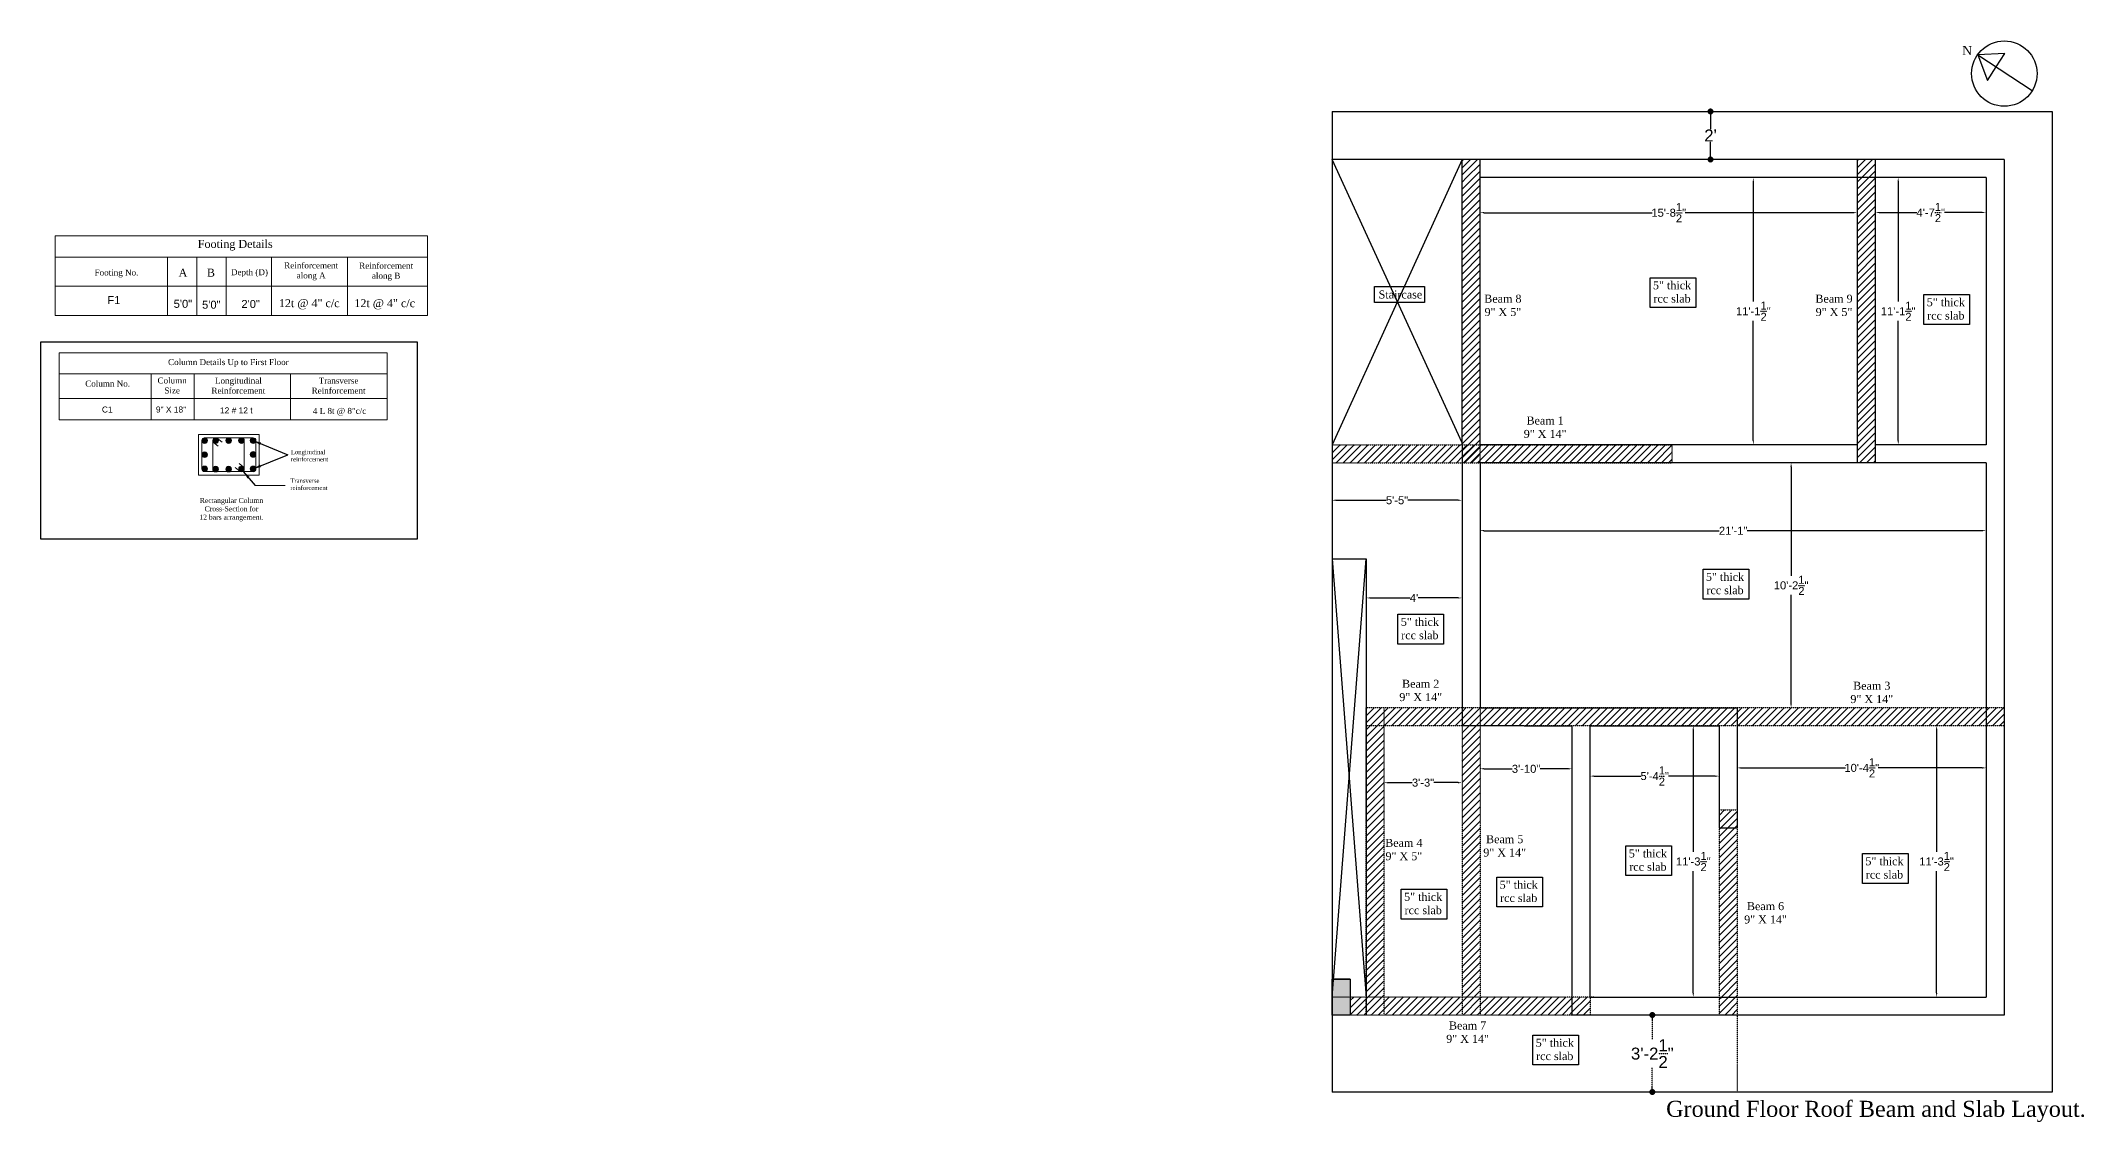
# Model space of a CAD drawing. Header units: inches. Extents: x 2686 to 6206, y -1461 to 53.
# Drawn here: x 4416 to 5438, y -657 to -116 of the extents above; entities that cross this region are included whole.
import ezdxf

# ---------------------------------------------------------------- set-up
doc = ezdxf.new("R2010")
doc.units = ezdxf.units.IN
doc.header["$LTSCALE"] = 0.1
doc.header["$MEASUREMENT"] = 0
doc.linetypes.add('DASHED', pattern=[0.75, 0.5, -0.25])
doc.linetypes.add('DASHED2', pattern=[0.375, 0.25, -0.125])
for name, color, linetype in [('MH - Beam and slab layout', 7, 'Continuous'), ('MH - Beams', 3, 'DASHED2'), ('MH - Slab reinforcement', 3, 'Continuous')]:
    doc.layers.add(name, color=color, linetype=linetype)
doc.layers.add('MH Section details', color=30, linetype='Continuous', lineweight=20)
doc.layers.add('MH Text', color=6, linetype='Continuous', lineweight=13)
doc.styles.get("Standard").update_dxf_attribs({"font": 'arial.ttf'})
doc.dimstyles.get("Standard").update_dxf_attribs({"dimtxt": 6, "dimasz": 3, "dimexe": 0, "dimexo": 0.0625, "dimgap": 0.09, "dimtad": 0, "dimtih": 1, "dimtoh": 1, "dimdec": 1, "dimzin": 0, "dimdsep": 46, "dimlunit": 4, "dimtxsty": 'Standard', "dimblk": 'DOT', "dimcen": 0.09, "dimse1": 1, "dimse2": 1, "dimadec": 0, "dimazin": 0, "dimtfac": 1, "dimtdec": 1, "dimtofl": 0, "dimtmove": 0, "dimatfit": 3, "dimfxl": 1, "dimtolj": 1, "dimtzin": 0, "dimarcsym": 0})
pattern_1 = [(45, (277.1921, -8.3835), (-1.767767, 1.767767), [])]

# ---------------------------------------------------------------- blocks, each defined once
blk = doc.blocks.new('_Dot')
at = {"color": 0, "linetype": 'ByBlock', "lineweight": -2}
blk.add_line((-0.5, 0), (-1, 0), dxfattribs=at)
at = {"color": 0, "linetype": 'ByBlock', "const_width": 0.5}
blk.add_lwpolyline([(-0.25, 0, 1), (0.25, 0, 1)], format="xyb", close=True, dxfattribs=at)
blk = doc.blocks.new('*D252')
at = {"color": 0, "lineweight": -2}
for p, q in [((5250.9, -154.6), (5250.9, -160.5)), ((5250.9, -172.6), (5250.9, -166.7))]:
    blk.add_line(p, q, dxfattribs=at)
at = {"layer": 'Defpoints', "color": 0}
for p in [(5250.9, -151.6), (5262.2, -151.6), (5262.2, -175.6)]:
    blk.add_point(p, dxfattribs=at)
at = {"color": 0, "lineweight": -2, "xscale": 3, "yscale": 3, "zscale": 3}
for p, rotation in [((5250.9, -151.6), 90), ((5250.9, -175.6), 270)]:
    blk.add_blockref('_Dot', p, dxfattribs=dict(at, rotation=rotation))
at = {"color": 0, "linetype": 'DASHED', "insert": (5250.9, -163.6), "char_height": 6, "attachment_point": 5}
blk.add_mtext("\\A1;2'", dxfattribs=at)
blk = doc.blocks.new('*D253')
at = {"layer": 'Defpoints', "color": 0}
for p in [(5271.5, -184.6), (5271.5, -318.1), (5272.3, -318.1)]:
    blk.add_point(p, dxfattribs=at)
at = {"layer": 'MH - Beam and slab layout', "color": 0, "lineweight": -2}
for p, q in [((5272.3, -186.6), (5272.3, -246.6)), ((5272.3, -316.1), (5272.3, -256.2))]:
    blk.add_line(p, q, dxfattribs=at)
at = {"layer": 'MH - Beam and slab layout', "color": 0}
for points in [[(5272.6, -186.6), (5272, -186.6), (5272.3, -184.6)], [(5272, -316.1), (5272.6, -316.1), (5272.3, -318.1)]]:
    blk.add_solid(points, dxfattribs=at)
at = {"layer": 'MH - Beam and slab layout', "color": 0, "linetype": 'DASHED', "insert": (5272.3, -251.4), "char_height": 4, "attachment_point": 5}
blk.add_mtext('\\A1;11\'-1{\\H1.000000x;\\S1/2;}"', dxfattribs=at)
blk = doc.blocks.new('*D254')
at = {"layer": 'Defpoints', "color": 0}
for p in [(5135.7, -200.2), (5324.2, -201.8), (5324.2, -202.2)]:
    blk.add_point(p, dxfattribs=at)
at = {"layer": 'MH - Beam and slab layout', "color": 0, "lineweight": -2}
for p, q in [((5137.7, -202.2), (5221.8, -202.2)), ((5322.2, -202.2), (5238.2, -202.2))]:
    blk.add_line(p, q, dxfattribs=at)
at = {"layer": 'MH - Beam and slab layout', "color": 0}
for points in [[(5137.7, -201.8), (5137.7, -202.5), (5135.7, -202.2)], [(5322.2, -202.5), (5322.2, -201.8), (5324.2, -202.2)]]:
    blk.add_solid(points, dxfattribs=at)
at = {"layer": 'MH - Beam and slab layout', "color": 0, "linetype": 'DASHED', "insert": (5230, -202.2), "char_height": 4, "attachment_point": 5}
blk.add_mtext('\\A1;15\'-8{\\H1.000000x;\\S1/2;}"', dxfattribs=at)
blk = doc.blocks.new('*D255')
at = {"layer": 'Defpoints', "color": 0}
for p in [(5291.2, -327.1), (5291.2, -449.6), (5296.6, -449.6)]:
    blk.add_point(p, dxfattribs=at)
at = {"layer": 'MH - Beam and slab layout', "color": 0, "lineweight": -2}
for p, q in [((5291.2, -329.1), (5291.2, -383.6)), ((5291.2, -447.6), (5291.2, -393.2))]:
    blk.add_line(p, q, dxfattribs=at)
at = {"layer": 'MH - Beam and slab layout', "color": 0}
for points in [[(5291.5, -329.1), (5290.8, -329.1), (5291.2, -327.1)], [(5290.8, -447.6), (5291.5, -447.6), (5291.2, -449.6)]]:
    blk.add_solid(points, dxfattribs=at)
at = {"layer": 'MH - Beam and slab layout', "color": 0, "linetype": 'DASHED', "insert": (5291.2, -388.4), "char_height": 4, "attachment_point": 5}
blk.add_mtext('\\A1;10\'-2{\\H1.000000x;\\S1/2;}"', dxfattribs=at)
blk = doc.blocks.new('*D256')
at = {"layer": 'Defpoints', "color": 0}
for p in [(5135.7, -362.4), (5388.7, -361.1), (5388.7, -362.4)]:
    blk.add_point(p, dxfattribs=at)
at = {"layer": 'MH - Beam and slab layout', "color": 0, "lineweight": -2}
for p, q in [((5137.7, -361.1), (5255.3, -361.1)), ((5386.7, -361.1), (5269.2, -361.1))]:
    blk.add_line(p, q, dxfattribs=at)
at = {"layer": 'MH - Beam and slab layout', "color": 0}
for points in [[(5137.7, -360.7), (5137.7, -361.4), (5135.7, -361.1)], [(5386.7, -361.4), (5386.7, -360.7), (5388.7, -361.1)]]:
    blk.add_solid(points, dxfattribs=at)
at = {"layer": 'MH - Beam and slab layout', "color": 0, "linetype": 'DASHED', "insert": (5262.2, -361.1), "char_height": 4, "attachment_point": 5}
blk.add_mtext('\\A1;21\'-1"', dxfattribs=at)
blk = doc.blocks.new('*D257')
at = {"layer": 'Defpoints', "color": 0}
for p in [(5370, -458.6), (5363.9, -594.1), (5368.5, -594.1)]:
    blk.add_point(p, dxfattribs=at)
at = {"layer": 'MH - Beam and slab layout', "color": 0, "lineweight": -2}
for p, q in [((5363.9, -460.6), (5363.9, -521.6)), ((5363.9, -592.1), (5363.9, -531.2))]:
    blk.add_line(p, q, dxfattribs=at)
at = {"layer": 'MH - Beam and slab layout', "color": 0}
for points in [[(5364.3, -460.6), (5363.6, -460.6), (5363.9, -458.6)], [(5363.6, -592.1), (5364.3, -592.1), (5363.9, -594.1)]]:
    blk.add_solid(points, dxfattribs=at)
at = {"layer": 'MH - Beam and slab layout', "color": 0, "linetype": 'DASHED', "insert": (5363.9, -526.4), "char_height": 4, "attachment_point": 5}
blk.add_mtext('\\A1;11\'-3{\\H1.000000x;\\S1/2;}"', dxfattribs=at)
blk = doc.blocks.new('*D258')
at = {"layer": 'Defpoints', "color": 0}
for p in [(5264.2, -479.6), (5388.7, -479.6), (5388.7, -479.6)]:
    blk.add_point(p, dxfattribs=at)
at = {"layer": 'MH - Beam and slab layout', "color": 0, "lineweight": -2}
for p, q in [((5266.2, -479.6), (5318.3, -479.6)), ((5386.7, -479.6), (5334.7, -479.6))]:
    blk.add_line(p, q, dxfattribs=at)
at = {"layer": 'MH - Beam and slab layout', "color": 0}
for points in [[(5266.2, -479.3), (5266.2, -480), (5264.2, -479.6)], [(5386.7, -480), (5386.7, -479.3), (5388.7, -479.6)]]:
    blk.add_solid(points, dxfattribs=at)
at = {"layer": 'MH - Beam and slab layout', "color": 0, "linetype": 'DASHED', "insert": (5326.5, -479.6), "char_height": 4, "attachment_point": 5}
blk.add_mtext('\\A1;10\'-4{\\H1.000000x;\\S1/2;}"', dxfattribs=at)
blk = doc.blocks.new('*D259')
at = {"layer": 'Defpoints', "color": 0}
for p in [(5190.7, -484.4), (5255.2, -483.7), (5255.2, -484.1)]:
    blk.add_point(p, dxfattribs=at)
at = {"layer": 'MH - Beam and slab layout', "color": 0, "lineweight": -2}
for p, q in [((5192.7, -483.7), (5216.1, -483.7)), ((5253.2, -483.7), (5229.9, -483.7))]:
    blk.add_line(p, q, dxfattribs=at)
at = {"layer": 'MH - Beam and slab layout', "color": 0}
for points in [[(5192.7, -483.4), (5192.7, -484.1), (5190.7, -483.7)], [(5253.2, -484.1), (5253.2, -483.4), (5255.2, -483.7)]]:
    blk.add_solid(points, dxfattribs=at)
at = {"layer": 'MH - Beam and slab layout', "color": 0, "linetype": 'DASHED', "insert": (5223, -483.7), "char_height": 4, "attachment_point": 5}
blk.add_mtext('\\A1;5\'-4{\\H1.000000x;\\S1/2;}"', dxfattribs=at)
blk = doc.blocks.new('*D260')
at = {"layer": 'Defpoints', "color": 0}
for p in [(5181.7, -480.1), (5135.7, -481.7), (5181.7, -481.7)]:
    blk.add_point(p, dxfattribs=at)
at = {"layer": 'MH - Beam and slab layout', "color": 0, "lineweight": -2}
for p, q in [((5137.7, -480.1), (5151.8, -480.1)), ((5179.7, -480.1), (5165.7, -480.1))]:
    blk.add_line(p, q, dxfattribs=at)
at = {"layer": 'MH - Beam and slab layout', "color": 0}
for points in [[(5137.7, -479.7), (5137.7, -480.4), (5135.7, -480.1)], [(5179.7, -480.4), (5179.7, -479.7), (5181.7, -480.1)]]:
    blk.add_solid(points, dxfattribs=at)
at = {"layer": 'MH - Beam and slab layout', "color": 0, "linetype": 'DASHED', "insert": (5158.7, -480.1), "char_height": 4, "attachment_point": 5}
blk.add_mtext('\\A1;3\'-10"', dxfattribs=at)
blk = doc.blocks.new('*D261')
at = {"layer": 'Defpoints', "color": 0}
for p in [(5242.7, -458.6), (5242.3, -594.1), (5242.7, -594.1)]:
    blk.add_point(p, dxfattribs=at)
at = {"layer": 'MH - Beam and slab layout', "color": 0, "lineweight": -2}
for p, q in [((5242.3, -460.6), (5242.3, -521.6)), ((5242.3, -592.1), (5242.3, -531.2))]:
    blk.add_line(p, q, dxfattribs=at)
at = {"layer": 'MH - Beam and slab layout', "color": 0}
for points in [[(5242.6, -460.6), (5241.9, -460.6), (5242.3, -458.6)], [(5241.9, -592.1), (5242.6, -592.1), (5242.3, -594.1)]]:
    blk.add_solid(points, dxfattribs=at)
at = {"layer": 'MH - Beam and slab layout', "color": 0, "linetype": 'DASHED', "insert": (5242.3, -526.4), "char_height": 4, "attachment_point": 5}
blk.add_mtext('\\A1;11\'-3{\\H1.000000x;\\S1/2;}"', dxfattribs=at)
blk = doc.blocks.new('*D262')
at = {"layer": 'Defpoints', "color": 0}
for p in [(5087.7, -485.8), (5126.7, -485.8), (5126.7, -487)]:
    blk.add_point(p, dxfattribs=at)
at = {"layer": 'MH - Beam and slab layout', "color": 0, "lineweight": -2}
for p, q in [((5089.7, -487), (5101.8, -487)), ((5124.7, -487), (5112.6, -487))]:
    blk.add_line(p, q, dxfattribs=at)
at = {"layer": 'MH - Beam and slab layout', "color": 0}
for points in [[(5089.7, -486.7), (5089.7, -487.4), (5087.7, -487)], [(5124.7, -487.4), (5124.7, -486.7), (5126.7, -487)]]:
    blk.add_solid(points, dxfattribs=at)
at = {"layer": 'MH - Beam and slab layout', "color": 0, "linetype": 'DASHED', "insert": (5107.2, -487), "char_height": 4, "attachment_point": 5}
blk.add_mtext('\\A1;3\'-3"', dxfattribs=at)
blk = doc.blocks.new('*D263')
at = {"layer": 'Defpoints', "color": 0}
for p in [(5333.2, -203.7), (5388.7, -202.1), (5388.7, -209.4)]:
    blk.add_point(p, dxfattribs=at)
at = {"layer": 'MH - Beam and slab layout', "color": 0, "lineweight": -2}
for p, q in [((5335.2, -202.1), (5354, -202.1)), ((5386.7, -202.1), (5367.9, -202.1))]:
    blk.add_line(p, q, dxfattribs=at)
at = {"layer": 'MH - Beam and slab layout', "color": 0}
for points in [[(5335.2, -201.8), (5335.2, -202.4), (5333.2, -202.1)], [(5386.7, -202.4), (5386.7, -201.8), (5388.7, -202.1)]]:
    blk.add_solid(points, dxfattribs=at)
at = {"layer": 'MH - Beam and slab layout', "color": 0, "linetype": 'DASHED', "insert": (5361, -202.1), "char_height": 4, "attachment_point": 5}
blk.add_mtext('\\A1;4\'-7{\\H1.000000x;\\S1/2;}"', dxfattribs=at)
blk = doc.blocks.new('*D264')
at = {"layer": 'Defpoints', "color": 0}
for p in [(5345.5, -184.6), (5344.7, -318.1), (5345.5, -318.1)]:
    blk.add_point(p, dxfattribs=at)
at = {"layer": 'MH - Beam and slab layout', "color": 0, "lineweight": -2}
for p, q in [((5344.7, -186.6), (5344.7, -246.6)), ((5344.7, -316.1), (5344.7, -256.2))]:
    blk.add_line(p, q, dxfattribs=at)
at = {"layer": 'MH - Beam and slab layout', "color": 0}
for points in [[(5345.1, -186.6), (5344.4, -186.6), (5344.7, -184.6)], [(5344.4, -316.1), (5345.1, -316.1), (5344.7, -318.1)]]:
    blk.add_solid(points, dxfattribs=at)
at = {"layer": 'MH - Beam and slab layout', "color": 0, "linetype": 'DASHED', "insert": (5344.7, -251.4), "char_height": 4, "attachment_point": 5}
blk.add_mtext('\\A1;11\'-1{\\H1.000000x;\\S1/2;}"', dxfattribs=at)
blk = doc.blocks.new('*D265')
at = {"layer": 'Defpoints', "color": 0}
for p in [(5061.7, -345.6), (5126.7, -345.6), (5126.7, -345.9)]:
    blk.add_point(p, dxfattribs=at)
at = {"layer": 'MH - Beam and slab layout', "color": 0, "lineweight": -2}
for p, q in [((5063.7, -345.9), (5088.8, -345.9)), ((5124.7, -345.9), (5099.6, -345.9))]:
    blk.add_line(p, q, dxfattribs=at)
at = {"layer": 'MH - Beam and slab layout', "color": 0}
for points in [[(5063.7, -345.5), (5063.7, -346.2), (5061.7, -345.9)], [(5124.7, -346.2), (5124.7, -345.5), (5126.7, -345.9)]]:
    blk.add_solid(points, dxfattribs=at)
at = {"layer": 'MH - Beam and slab layout', "color": 0, "linetype": 'DASHED', "insert": (5094.2, -345.9), "char_height": 4, "attachment_point": 5}
blk.add_mtext('\\A1;5\'-5"', dxfattribs=at)
blk = doc.blocks.new('*D266')
at = {"layer": 'Defpoints', "color": 0}
for p in [(5220.3, -603.1), (5220.3, -641.6), (5221.8, -641.6)]:
    blk.add_point(p, dxfattribs=at)
at = {"layer": 'MH - Slab reinforcement', "color": 0, "linetype": 'DASHED', "lineweight": -2}
for p, q in [((5221.8, -606.1), (5221.8, -615.2)), ((5221.8, -638.6), (5221.8, -629.5))]:
    blk.add_line(p, q, dxfattribs=at)
at = {"layer": 'MH - Slab reinforcement', "color": 0, "lineweight": -2, "xscale": 3, "yscale": 3, "zscale": 3}
for p, rotation in [((5221.8, -603.1), 90), ((5221.8, -641.6), 270)]:
    blk.add_blockref('_Dot', p, dxfattribs=dict(at, rotation=rotation))
at = {"layer": 'MH - Slab reinforcement', "color": 0, "linetype": 'DASHED', "insert": (5221.8, -622.4), "char_height": 6, "attachment_point": 5}
blk.add_mtext('\\A1;3\'-2{\\H1.000000x;\\S1/2;}"', dxfattribs=at)
blk = doc.blocks.new('*D309')
at = {"layer": 'Defpoints', "color": 0}
for p in [(5078.7, -395.1), (5126.7, -394.7), (5126.7, -395.1)]:
    blk.add_point(p, dxfattribs=at)
at = {"layer": 'MH - Beam and slab layout', "color": 0, "lineweight": -2}
for p, q in [((5080.7, -394.7), (5100.7, -394.7)), ((5124.7, -394.7), (5104.7, -394.7))]:
    blk.add_line(p, q, dxfattribs=at)
at = {"layer": 'MH - Beam and slab layout', "color": 0}
for points in [[(5080.7, -394.4), (5080.7, -395), (5078.7, -394.7)], [(5124.7, -395), (5124.7, -394.4), (5126.7, -394.7)]]:
    blk.add_solid(points, dxfattribs=at)
at = {"layer": 'MH - Beam and slab layout', "color": 0, "linetype": 'DASHED', "insert": (5102.7, -394.7), "char_height": 4, "attachment_point": 5}
blk.add_mtext("\\A1;4'", dxfattribs=at)

msp = doc.modelspace()

# ---------------------------------------------------------------- hatches: boundary and pattern name
msp.add_hatch(color=256).paths.add_polyline_path([(5061.74, -585.13), (5070.74, -585.13), (5070.74, -603.13), (5061.74, -603.13)])
at = {"layer": 'MH - Beams'}
h = msp.add_hatch(dxfattribs=at)
h.set_pattern_fill('ANSI31', color=256, scale=20, style=0)
h.set_pattern_definition([(45, (79.6921, -8.3835), (-1.767767, 1.767767), [])])
h.paths.add_polyline_path([(5135.74, -184.63), (5135.74, -175.63), (5126.74, -175.63), (5126.74, -184.63)])
h = msp.add_hatch(dxfattribs=at)
h.set_pattern_fill('ANSI31', color=256, scale=20, style=0)
h.set_pattern_definition(pattern_1)
h.paths.add_polyline_path([(5333.24, -184.63), (5333.24, -175.63), (5324.24, -175.63), (5324.24, -184.63)])
h = msp.add_hatch(dxfattribs=at)
h.set_pattern_fill('ANSI31', color=256, scale=20, style=0)
h.set_pattern_definition([(45, (79.6921, -8.3835), (-1.767767, 1.767767), [])])
h.paths.add_polyline_path([(5135.74, -318.13), (5135.74, -184.63), (5126.74, -184.63), (5126.74, -318.13), (5126.74, -327.13), (5135.74, -327.13)])
h = msp.add_hatch(dxfattribs=at)
h.set_pattern_fill('ANSI31', color=256, scale=20, style=0)
h.set_pattern_definition(pattern_1)
h.paths.add_polyline_path([(5333.24, -318.13), (5333.24, -184.63), (5324.24, -184.63), (5324.24, -318.13), (5324.24, -327.13), (5333.24, -327.13)])
h = msp.add_hatch(dxfattribs=at)
h.set_pattern_fill('ANSI31', color=256, scale=20, style=0)
h.set_pattern_definition(pattern_1)
h.paths.add_polyline_path([(5061.74, -321.63), (5061.74, -327.13), (5126.74, -327.13), (5126.74, -318.13), (5093.74, -318.13), (5093.74, -321.63)])
h = msp.add_hatch(dxfattribs=at)
h.set_pattern_fill('ANSI31', color=256, scale=20, style=0)
h.set_pattern_definition(pattern_1)
h.paths.add_polyline_path([(5093.74, -321.63), (5093.74, -318.13), (5061.74, -318.13), (5061.74, -321.63)])
h = msp.add_hatch(dxfattribs=at)
h.set_pattern_fill('ANSI31', color=256, scale=20)
h.set_pattern_definition(pattern_1)
h.paths.add_polyline_path([(5135.74, -327.13), (5135.74, -318.13), (5126.74, -318.13), (5126.74, -327.13)])
h = msp.add_hatch(dxfattribs=at)
h.set_pattern_fill('ANSI31', color=256, scale=20, style=0)
h.set_pattern_definition(pattern_1)
h.paths.add_polyline_path([(5231.74, -327.13), (5231.74, -318.13), (5135.74, -318.13), (5135.74, -327.13)])
h = msp.add_hatch(dxfattribs=at)
h.set_pattern_fill('ANSI31', color=256, scale=20, style=0)
h.set_pattern_definition(pattern_1)
h.paths.add_polyline_path([(5126.74, -449.63), (5078.74, -449.63), (5078.74, -458.63), (5126.74, -458.63)])
h = msp.add_hatch(dxfattribs=at)
h.set_pattern_fill('ANSI31', color=256, scale=20, style=0)
h.set_pattern_definition(pattern_1)
h.paths.add_polyline_path([(5087.74, -594.13), (5087.74, -458.63), (5078.74, -458.63), (5078.74, -594.13)])
h = msp.add_hatch(dxfattribs=at)
h.set_pattern_fill('ANSI31', color=256, scale=20, style=0)
h.set_pattern_definition(pattern_1)
h.paths.add_polyline_path([(5126.74, -449.63), (5126.74, -458.63), (5126.74, -458.63), (5126.74, -458.63), (5135.74, -458.63), (5135.74, -449.63)])
h = msp.add_hatch(dxfattribs=at)
h.set_pattern_fill('ANSI31', color=256, scale=20, style=0)
h.set_pattern_definition(pattern_1)
h.paths.add_polyline_path([(5126.74, -458.63), (5126.74, -594.13), (5135.74, -594.13), (5135.74, -458.63)])
h = msp.add_hatch(dxfattribs=at)
h.set_pattern_fill('ANSI31', color=256, scale=20, style=0)
h.set_pattern_definition(pattern_1)
h.paths.add_polyline_path([(5157.74, -458.63), (5181.74, -458.63), (5181.74, -458.63), (5190.74, -458.63), (5255.24, -458.63), (5264.24, -458.63), (5264.24, -449.63), (5135.74, -449.63), (5135.74, -458.63)])
h = msp.add_hatch(dxfattribs=at)
h.set_pattern_fill('ANSI31', color=256, scale=20, style=0)
h.set_pattern_definition(pattern_1)
h.paths.add_polyline_path([(5388.74, -458.63), (5388.74, -449.63), (5264.24, -449.63), (5264.24, -458.63)])
h = msp.add_hatch(dxfattribs=at)
h.set_pattern_fill('ANSI31', color=256, scale=20, style=0)
h.set_pattern_definition(pattern_1)
h.paths.add_polyline_path([(5397.74, -458.63), (5397.74, -449.63), (5388.74, -449.63), (5388.74, -458.63)])
h = msp.add_hatch(dxfattribs=at)
h.set_pattern_fill('ANSI31', color=256, scale=20, style=0)
h.set_pattern_definition(pattern_1)
h.paths.add_polyline_path([(5264.24, -509.63), (5264.24, -500.63), (5255.24, -500.63), (5255.24, -509.63)])
h = msp.add_hatch(dxfattribs=at)
h.set_pattern_fill('ANSI31', color=256, scale=20, style=0)
h.set_pattern_definition(pattern_1)
h.paths.add_polyline_path([(5264.24, -594.13), (5264.24, -509.63), (5255.24, -509.63), (5255.24, -594.13)])
h = msp.add_hatch(dxfattribs=at)
h.set_pattern_fill('ANSI31', color=256, scale=20, style=0)
h.set_pattern_definition(pattern_1)
h.paths.add_polyline_path([(5126.74, -603.13), (5126.74, -594.13), (5070.74, -594.13), (5070.74, -603.13), (5070.74, -603.13)])
h = msp.add_hatch(dxfattribs=at)
h.set_pattern_fill('ANSI31', color=256, scale=20)
h.set_pattern_definition(pattern_1)
h.paths.add_polyline_path([(5135.74, -603.13), (5135.74, -594.13), (5126.74, -594.13), (5126.74, -603.13)])
h = msp.add_hatch(dxfattribs=at)
h.set_pattern_fill('ANSI31', color=256, scale=20, style=0)
h.set_pattern_definition(pattern_1)
h.paths.add_polyline_path([(5181.74, -603.13), (5181.74, -603.13), (5181.74, -594.13), (5135.74, -594.13), (5135.74, -603.13)])
h = msp.add_hatch(dxfattribs=at)
h.set_pattern_fill('ANSI31', color=256, scale=20, style=0)
h.set_pattern_definition(pattern_1)
h.paths.add_polyline_path([(5190.74, -603.13), (5190.74, -594.13), (5181.74, -594.13), (5181.74, -603.13), (5181.74, -603.13), (5181.74, -603.13)])
h = msp.add_hatch(dxfattribs=at)
h.set_pattern_fill('ANSI31', color=256, scale=20, style=0)
h.set_pattern_definition(pattern_1)
h.paths.add_polyline_path([(5264.24, -603.13), (5264.24, -594.13), (5255.24, -594.13), (5255.24, -603.13)])
at = {"layer": 'MH - Slab reinforcement'}
h = msp.add_hatch(dxfattribs=at)
h.set_pattern_fill('ANSI31', color=256, style=0)
h.paths.add_polyline_path([(5353.13, -172.42), (5368.85, -172.42), (5368.85, -183.79), (5353.13, -183.79)], flags=9)
h = msp.add_hatch(dxfattribs=at)
h.set_pattern_fill('ANSI31', color=256, style=0)
h.paths.add_polyline_path([(5220.84, -178.34), (5239.13, -178.34), (5239.13, -189.78), (5220.84, -189.78)], flags=9)
h = msp.add_hatch(dxfattribs=at)
h.set_pattern_fill('ANSI31', color=256, style=0)
h.paths.add_polyline_path([(5283.03, -211.47), (5302.81, -211.47), (5302.81, -230.88), (5283.03, -230.88)], flags=9)
at = {"layer": 'MH Section details'}
for points in [[(4497.87, -314.69, 0.9151654), (4498.12, -317.49, 0.9151654), (4498.37, -314.69)], [(4503.17, -314.75, 0.8599543), (4503.59, -317.51, 0.8599543), (4504.01, -314.75)], [(4509.7, -314.75, 0.8599543), (4510.12, -317.51, 0.8599543), (4510.54, -314.75)], [(4516.94, -314.69), (4516.11, -314.69, 0.8599543), (4516.52, -317.45, 0.8599543)], [(4522.35, -314.69, 1), (4522.35, -317.51, 0.3876251), (4523.75, -316.23), (4523.75, -315.97, 0.3876251)], [(4497.87, -321.74, 0.9151654), (4498.12, -324.54, 0.9151654), (4498.37, -321.74)], [(4522.35, -321.58, 1), (4522.35, -324.4, 0.3876251), (4523.75, -323.12), (4523.75, -322.86, 0.3876251)], [(4498.12, -331.59, 1), (4498.12, -328.77, 1)], [(4503.58, -328.89, 0.8708413), (4503.2, -331.65), (4503.97, -331.65, 0.8708413)], [(4510.11, -328.89, 0.8708413), (4509.73, -331.65), (4510.5, -331.65, 0.8708413)], [(4516.53, -328.83, 0.8708413), (4516.15, -331.59), (4516.91, -331.59, 0.8708413)], [(4522.34, -328.78, 0.9492935), (4522.2, -331.59), (4522.49, -331.59, 0.3687657), (4523.75, -330.26), (4523.75, -330.11, 0.398602)]]:
    msp.add_hatch(color=256, dxfattribs=at).paths.add_polyline_path(points)

# ---------------------------------------------------------------- linework, layer by layer
for p, q in [((5126.74, -175.63), (5061.74, -175.63)), ((5126.74, -318.13), (5126.74, -396.13)), ((5135.74, -327.13), (5135.74, -449.63)), ((5061.74, -375.13), (5078.74, -375.13)), ((5061.74, -375.13), (5078.74, -594.13)), ((5061.74, -594.13), (5078.74, -375.13)), ((5078.74, -375.13), (5078.74, -603.13)), ((5126.74, -396.13), (5126.74, -458.63)), ((5157.74, -458.63), (5126.74, -458.63)), ((5070.74, -585.13), (5061.74, -585.13)), ((5070.74, -603.13), (5061.74, -603.13))]:
    msp.add_line(p, q)
for points in [[(5061.74, -151.63), (5421.74, -151.63), (5421.74, -641.63)], [(5061.74, -151.63), (5061.74, -641.63)], [(5397.74, -175.63), (5126.74, -175.63)], [(5126.74, -318.13), (5126.74, -175.63)], [(5135.74, -318.13), (5135.74, -175.63)], [(5324.24, -175.63), (5324.24, -327.13)], [(5333.24, -175.63), (5333.24, -327.13)], [(5397.74, -175.63), (5397.74, -332.71)], [(5388.74, -184.63), (5135.74, -184.63)], [(5388.74, -184.63), (5388.74, -318.13)], [(5324.24, -318.13), (5135.74, -318.13)], [(5388.74, -318.13), (5333.24, -318.13)], [(5324.24, -327.13), (5135.74, -327.13)], [(5333.24, -327.13), (5324.24, -327.13)], [(5388.74, -327.13), (5333.24, -327.13)], [(5388.74, -327.13), (5388.74, -368.71)], [(5397.74, -332.71), (5397.74, -368.71)], [(5388.74, -368.71), (5388.74, -594.13)], [(5397.74, -368.71), (5397.74, -603.13)], [(5135.74, -449.63), (5264.24, -449.63)], [(5157.74, -458.63), (5181.74, -458.63)], [(5181.74, -510.13), (5181.74, -458.63)], [(5190.74, -510.13), (5190.74, -458.63)], [(5190.74, -458.63), (5255.24, -458.63)], [(5255.24, -458.63), (5255.24, -509.63)], [(5264.24, -449.63), (5264.24, -509.63)], [(5181.74, -603.13), (5181.74, -510.13)], [(5190.74, -594.13), (5190.74, -510.13)], [(5255.24, -509.63), (5264.24, -509.63)], [(5070.74, -585.13), (5070.74, -603.13)], [(5190.74, -594.13), (5388.74, -594.13)], [(5397.74, -603.13), (5181.74, -603.13)], [(5421.74, -641.63), (5061.74, -641.63)]]:
    msp.add_lwpolyline(points)
msp.add_lwpolyline([(5061.74, -585.13), (5070.74, -585.13), (5070.74, -603.13), (5061.74, -603.13)], close=True)
at = {"layer": 'MH - Beam and slab layout'}
for points in [[(5220.68, -234.66), (5243.53, -234.66), (5243.53, -249.56), (5220.68, -249.56)], [(5357.54, -243.13), (5380.39, -243.13), (5380.39, -258.03), (5357.54, -258.03)], [(4416.24, -266.73), (4604.41, -266.73), (4604.41, -365.38), (4416.24, -365.38)], [(5247.16, -380.38), (5270.01, -380.38), (5270.01, -395.27), (5247.16, -395.27)], [(5094.61, -402.86), (5117.46, -402.86), (5117.46, -417.76), (5094.61, -417.76)], [(5208.6, -518.58), (5231.45, -518.58), (5231.45, -533.48), (5208.6, -533.48)], [(5326.88, -522.48), (5349.73, -522.48), (5349.73, -537.38), (5326.88, -537.38)], [(5096.28, -540.27), (5119.12, -540.27), (5119.12, -555.16), (5096.28, -555.16)], [(5144.05, -534.18), (5166.89, -534.18), (5166.89, -549.07), (5144.05, -549.07)], [(5162.06, -613.18), (5184.91, -613.18), (5184.91, -628.07), (5162.06, -628.07)]]:
    msp.add_lwpolyline(points, close=True, dxfattribs=at)
at = {"layer": 'MH - Beams'}
for p, q in [((5061.74, -318.13), (5231.74, -318.13)), ((5135.74, -327.13), (5135.74, -318.13)), ((5231.74, -327.13), (5231.74, -318.13)), ((5061.74, -327.13), (5231.74, -327.13)), ((5397.74, -449.63), (5078.74, -449.63)), ((5078.74, -603.13), (5078.74, -449.63)), ((5397.74, -458.63), (5078.74, -458.63)), ((5087.74, -603.13), (5087.74, -449.63)), ((5126.74, -449.63), (5126.74, -603.13)), ((5135.74, -449.63), (5135.74, -603.13)), ((5255.24, -500.63), (5255.24, -603.13)), ((5255.24, -500.63), (5264.24, -500.63)), ((5264.24, -500.63), (5264.24, -603.13)), ((5192.52, -594.13), (5061.74, -594.13)), ((5190.74, -594.13), (5190.74, -603.13)), ((5192.52, -603.13), (5061.74, -603.13)), ((5264.24, -603.13), (5255.24, -603.13))]:
    msp.add_line(p, q, dxfattribs=at)
at = {"layer": 'MH - Slab reinforcement'}
for p, q in [((5398.03, -122.62), (5384.47, -123.3)), ((5384.47, -123.3), (5411.73, -141.18)), ((5384.47, -123.3), (5389.35, -136.05)), ((5389.35, -136.05), (5393.73, -129.37)), ((5393.73, -129.37), (5398.03, -122.62)), ((5126.74, -317.13), (5061.74, -175.63)), ((5126.74, -175.63), (5061.74, -318.13))]:
    msp.add_line(p, q, dxfattribs=at)
at = {"layer": 'MH - Slab reinforcement', "linetype": 'DASHED'}
msp.add_line((5264.24, -603.13), (5264.24, -641.63), dxfattribs=at)
at = {"layer": 'MH - Slab reinforcement'}
msp.add_lwpolyline([(5083, -239), (5108, -239), (5108, -247), (5083, -247)], close=True, dxfattribs=at)
msp.add_circle((5397.77, -132.67), 16.35, dxfattribs=at)
at = {"layer": 'MH Section details'}
for p, q in [((4423.33, -213.81), (4609.45, -213.81)), ((4423.33, -213.81), (4423.33, -253.61)), ((4423.33, -224.48), (4609.45, -224.48)), ((4479.55, -224.48), (4479.55, -253.61)), ((4494.23, -224.48), (4494.23, -253.61)), ((4508.86, -224.48), (4508.86, -253.61)), ((4531.54, -224.48), (4531.54, -253.61)), ((4569.47, -224.48), (4569.47, -253.61)), ((4423.33, -238.85), (4609.45, -238.85)), ((4423.33, -253.61), (4609.45, -253.61)), ((4425.35, -272.2), (4589.35, -272.2)), ((4589.35, -272.2), (4589.35, -305.64)), ((4425.35, -282.74), (4589.35, -282.74)), ((4541, -282.74), (4541, -305.64)), ((4425.35, -295.03), (4589.35, -295.03)), ((4425.35, -305.64), (4589.35, -305.64)), ((4495.02, -333.28), (4495.02, -313)), ((4495.02, -313), (4525.44, -313)), ((4496.71, -330.25), (4496.71, -316.05)), ((4497.88, -314.69), (4522.36, -314.69)), ((4502.18, -330.42), (4502.18, -316.09)), ((4504.46, -314.99), (4506.84, -316.85)), ((4517.93, -330.35), (4517.93, -315.87)), ((4523.75, -315.98), (4523.75, -330.26)), ((4525.44, -313), (4525.44, -333.28)), ((4502.54, -317.06), (4504.91, -318.91)), ((4525.44, -333.28), (4495.02, -333.28)), ((4522.49, -331.59), (4498.06, -331.59)), ((4513.43, -329.59), (4515.8, -331.44)), ((4515.35, -327.53), (4517.44, -329.16))]:
    msp.add_line(p, q, dxfattribs=at)
at = {"layer": 'MH Section details', "lineweight": 13, "ltscale": 10}
for p, q in [((4609.45, -213.81), (4609.45, -253.61)), ((4425.35, -272.2), (4425.35, -305.64)), ((4471.46, -282.74), (4471.46, -305.64)), ((4492.8, -282.74), (4492.8, -305.64))]:
    msp.add_line(p, q, dxfattribs=at)
at = {"layer": 'MH Section details'}
for centre in [(4498.12, -316.08), (4503.59, -316.1), (4510.12, -316.1), (4516.52, -316.04), (4522.35, -316.1), (4498.12, -323.13), (4522.35, -322.99), (4498.12, -330.18), (4503.58, -330.3), (4510.11, -330.3), (4516.53, -330.23), (4522.34, -330.19)]:
    msp.add_circle(centre, 1.41, dxfattribs=at)
at = {"layer": 'MH Text', "lineweight": 13}
msp.add_line((4523.45, -338.54), (4538.35, -338.54), dxfattribs=at)

# ---------------------------------------------------------------- texts
at = {"insert": (5228.71, -646), "char_height": 8, "attachment_point": 1}
msp.add_mtext('\\pxqc;{\\fTimes New Roman|b0|i0|c0|p34;Ground Floor Roof Beam and Slab Layout.}', dxfattribs=at)
at = {"layer": 'MH - Beam and slab layout', "char_height": 4, "attachment_point": 1}
for s, insert, width in [('\\pxqc;{\\fTimes New Roman|b0|i0|c0|p34;Staircase}', (5083, -241.05), 25.7581), ('\\pxqc;{\\fTimes New Roman|b0|i0|c0|p34;\\P\\pxqc;Beam 8\\P\\pxqc;9" X 5"}', (5118.49, -236.47), 57.1978), ('\\pxqc;{\\fTimes New Roman|b0|i0|c0|p34;5" thick rcc slab}', (5218.79, -236.45), 25.7581), ('\\pxqc;{\\fTimes New Roman|b0|i0|c0|p34;\\P\\pxqc;Beam 9\\P\\pxqc;9" X 5"}', (5284.03, -236.47), 57.1978), ('\\pxqc;{\\fTimes New Roman|b0|i0|c0|p34;5" thick rcc slab}', (5355.65, -244.92), 25.7581), ('\\pxqc;{\\fTimes New Roman|b0|i0|c0|p34;\\P\\pxqc;Beam 1\\P\\pxqc;9" X 14"}', (5139.62, -297.38), 57.1978), ('\\pxqc;{\\fTimes New Roman|b0|i0|c0|p34;5" thick rcc slab}', (5245.27, -382.16), 25.7581), ('\\pxqc;{\\fTimes New Roman|b0|i0|c0|p34;5" thick rcc slab}', (5092.72, -404.65), 25.7581), ('\\pxqc;{\\fTimes New Roman|b0|i0|c0|p34;\\P\\pxqc;Beam 2\\P\\pxqc;9" X 14"}', (5077.42, -428.91), 57.1978), ('\\pxqc;{\\fTimes New Roman|b0|i0|c0|p34;\\P\\pxqc;Beam 3\\P\\pxqc;9" X 14"}', (5302.91, -429.9), 57.1978), ('\\pxqc;{\\fTimes New Roman|b0|i0|c0|p34;\\P\\pxqc;Beam 4\\P\\pxqc;9" X 5"}', (5068.98, -508.43), 57.1978), ('\\pxqc;{\\fTimes New Roman|b0|i0|c0|p34;\\P\\pxqc;Beam 5\\P\\pxqc;9" X 14"}', (5119.39, -506.59), 57.1978), ('\\pxqc;{\\fTimes New Roman|b0|i0|c0|p34;5" thick rcc slab}', (5206.71, -520.37), 25.7581), ('\\pxqc;{\\fTimes New Roman|b0|i0|c0|p34;5" thick rcc slab}', (5324.98, -524.27), 25.7581), ('\\pxqc;{\\fTimes New Roman|b0|i0|c0|p34;5" thick rcc slab}', (5142.15, -535.97), 25.7581), ('\\pxqc;{\\fTimes New Roman|b0|i0|c0|p34;5" thick rcc slab}', (5094.38, -542.06), 25.7581), ('\\pxqc;{\\fTimes New Roman|b0|i0|c0|p34;\\P\\pxqc;Beam 6\\P\\pxqc;9" X 14"}', (5249.8, -540.04), 57.1978), ('\\pxqc;{\\fTimes New Roman|b0|i0|c0|p34;\\P\\pxqc;Beam 7\\P\\pxqc;9" X 14"}', (5100.85, -599.69), 57.1978), ('\\pxqc;{\\fTimes New Roman|b0|i0|c0|p34;5" thick rcc slab}', (5160.17, -614.97), 25.7581)]:
    msp.add_mtext(s, dxfattribs=dict(at, insert=insert, width=width))
at = {"layer": 'MH - Slab reinforcement', "insert": (5362.39, -118.92), "char_height": 4.5, "width": 33.5905, "attachment_point": 1}
msp.add_mtext('\\pxqc;{\\fTimes New Roman|b0|i0|c0|p34;N}', dxfattribs=at)
at = {"layer": 'MH Text'}
for s, insert, char_height, width, attachment_point in [('{\\fTimes New Roman|b0|i0|c0|p18;Footing Details}', (4513.4, -215.78), 4, 62.3602, 2), ('{\\fTimes New Roman|b0|i0|c0|p18;Footing No.}', (4454.04, -230.58), 3, 47.5736, 2), ('{\\fTimes New Roman|b0|i0|c0|p18;A}', (4487.26, -230.14), 4, 36.8536, 2), ('{\\fTimes New Roman|b0|i0|c0|p18;B}', (4501.26, -230.14), 4, 36.8536, 2), ('{\\fTimes New Roman|b0|i0|c0|p18;Depth (D)}', (4520.51, -230.42), 3, 36.8536, 2), ('{\\fTimes New Roman|b0|i0|c0|p18;Reinforcement along A}', (4551.36, -227.02), 3, 28.5897, 2), ('{\\fTimes New Roman|b0|i0|c0|p18;Reinforcement along B}', (4588.84, -227.17), 3, 27.5924, 2), ('F1', (4452.72, -243.85), 4, 53.5478, 2), ('5\'0"', (4487.26, -245.71), 4, 36.8536, 2), ('5\'0"', (4501.45, -246.16), 4, 36.8536, 2), ('2\'0"', (4521.11, -245.8), 4, 36.8536, 2), ('{\\fTimes New Roman|b0|i0|c0|p18;12t @ 4" c/c}', (4550.4, -245.39), 4, 36.8536, 2), ('{\\fTimes New Roman|b0|i0|c0|p18;12t @ 4" c/c}', (4588.11, -245.39), 4, 36.8536, 2), ('{\\fTimes New Roman|b0|i0|c0|p18;Column Details Up to First Floor}', (4509.98, -275.34), 3, 140.5722, 2), ('{\\fTimes New Roman|b0|i0|c0|p18;Column No.}', (4449.62, -286.1), 3, 67.0357, 2), ('{\\fTimes New Roman|b0|i0|c0|p18;Column \\PSize}', (4481.87, -284.53), 3, 67.0357, 2), ('{\\fTimes New Roman|b0|i0|c0|p18;Longitudinal \\PReinforcement }', (4514.97, -284.61), 3, 87.08, 2), ('{\\fTimes New Roman|b0|i0|c0|p18;Transverse \\PReinforcement }', (4565.07, -284.62), 3, 67.0357, 2), ('C1', (4449.41, -299.04), 3, 49.1503, 2), ('9" X 18"', (4481.3, -299.03), 3, 67.0357, 2), ('12 # 12 t', (4513.93, -299.47), 3, 67.0357, 2), ('{\\fTimes New Roman|b0|i0|c0|p18;4 L 8t @ 8"c/c}', (4565.54, -299.73), 3, 67.0357, 2), ('{\\fTimes New Roman|b0|i0|c0|p18;Longitudinal reinforcement}', (4541.25, -320.69), 2.17, 19.9304, 1), ('{\\fTimes New Roman|b0|i0|c0|p18;Transverse reinforcement}', (4540.95, -334.98), 2.17, 19.9304, 1), ('{\\fTimes New Roman|b0|i0|c0|p18;Rectangular Column Cross-Section for\\P12 bars arrangement.}', (4511.53, -350.58), 2.5, 41.6258, 5)]:
    msp.add_mtext(s, dxfattribs=dict(at, insert=insert, char_height=char_height, width=width, attachment_point=attachment_point))

# ---------------------------------------------------------------- dimensions: what is measured, and where the dimension line sits
dim = msp.add_linear_dim(base=(5250.86, -151.63), p1=(5262.24, -175.63), p2=(5262.24, -151.63), angle=90, dimstyle='Standard')
dim.commit()
dim.dimension.update_dxf_attribs({"geometry": '*D252', "text_midpoint": (5250.86, -163.63)})
at = {"layer": 'MH - Beam and slab layout'}
for base, p1, p2, picture, middle in [((5272.3, -318.13), (5271.48, -184.63), (5271.48, -318.13), '*D253', (5272.3, -251.38)), ((5344.73, -318.13), (5345.55, -184.63), (5345.55, -318.13), '*D264', (5344.73, -251.38)), ((5291.16, -449.63), (5291.16, -327.13), (5296.56, -449.63), '*D255', (5291.16, -388.38)), ((5242.28, -594.13), (5242.69, -458.63), (5242.69, -594.13), '*D261', (5242.28, -526.38)), ((5363.94, -594.13), (5370, -458.63), (5368.53, -594.13), '*D257', (5363.94, -526.38))]:
    dim = msp.add_linear_dim(base=base, p1=p1, p2=p2, angle=90, dimstyle='Standard', override={"dimtxt": 4, "dimasz": 2}, dxfattribs=at)
    dim.commit()
    dim.dimension.update_dxf_attribs({"geometry": picture, "text_midpoint": middle})
for base, p1, p2, override, picture, middle in [((5324.24, -202.16), (5135.74, -200.2), (5324.24, -201.75), {"dimtxt": 4, "dimasz": 2}, '*D254', (5229.99, -202.16)), ((5388.74, -202.11), (5333.24, -203.74), (5388.74, -209.4), {"dimtxt": 4, "dimasz": 2, "dimsah": 0}, '*D263', (5360.99, -202.11)), ((5126.74, -345.85), (5061.74, -345.6), (5126.74, -345.6), {"dimtxt": 4, "dimasz": 2}, '*D265', (5094.24, -345.85)), ((5388.74, -361.06), (5135.74, -362.38), (5388.74, -362.38), {"dimtxt": 4, "dimasz": 2}, '*D256', (5262.24, -361.06)), ((5126.74, -394.71), (5078.74, -395.07), (5126.74, -395.07), {"dimtxt": 4, "dimasz": 2}, '*D309', (5102.74, -394.71)), ((5181.74, -480.06), (5135.74, -481.7), (5181.74, -481.7), {"dimtxt": 4, "dimasz": 2}, '*D260', (5158.74, -480.06)), ((5255.24, -483.75), (5190.74, -484.38), (5255.24, -484.13), {"dimtxt": 4, "dimasz": 2}, '*D259', (5222.99, -483.75)), ((5388.74, -479.63), (5264.24, -479.63), (5388.74, -479.63), {"dimtxt": 4, "dimasz": 2}, '*D258', (5326.49, -479.63)), ((5126.74, -487.02), (5087.74, -485.79), (5126.74, -485.79), {"dimtxt": 4, "dimasz": 2}, '*D262', (5107.24, -487.02))]:
    dim = msp.add_linear_dim(base=base, p1=p1, p2=p2, dimstyle='Standard', override=override, dxfattribs=at)
    dim.commit()
    dim.dimension.update_dxf_attribs({"geometry": picture, "text_midpoint": middle})
at = {"layer": 'MH - Slab reinforcement', "linetype": 'DASHED'}
dim = msp.add_linear_dim(base=(5221.77, -641.63), p1=(5220.3, -603.13), p2=(5220.3, -641.63), angle=90, dimstyle='Standard', override={"dimldrblk": 'Dot'}, dxfattribs=at)
dim.commit()
dim.dimension.update_dxf_attribs({"geometry": '*D266', "text_midpoint": (5221.77, -622.38)})

# ---------------------------------------------------------------- leaders
at = {"layer": 'MH Text', "lineweight": 13}
for points in [[(4522.35, -316.1), (4539.7, -323.22)], [(4522.34, -330.19), (4539.7, -323.22)], [(4517.44, -331.52), (4523.45, -338.54)]]:
    msp.add_leader(points, dimstyle='Standard', override={"dimasz": 4}, dxfattribs=at)

doc.saveas('drawing.dxf')
